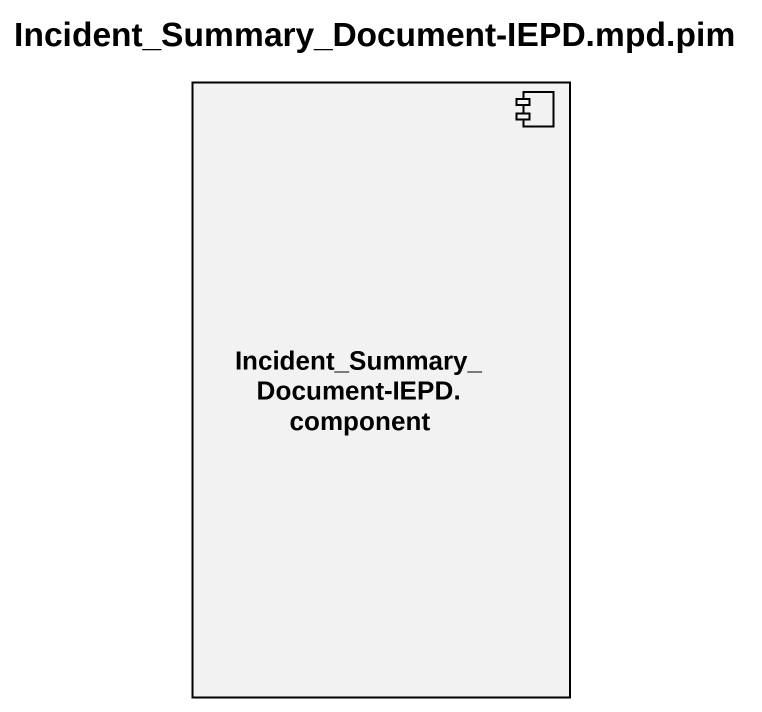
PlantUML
@startuml
title Incident_Summary_Document-IEPD.mpd.pim
component "Incident_Summary_Document-IEPD.component" as Incident_Summary_Document
@enduml
